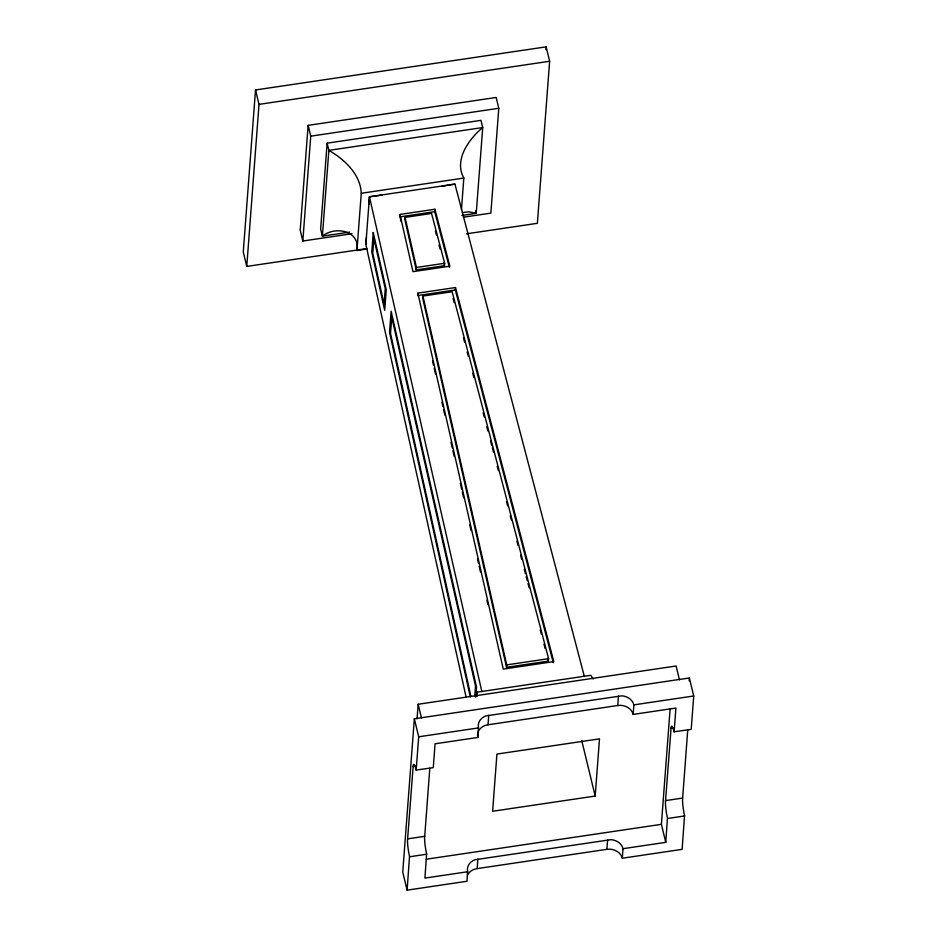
<?xml version="1.0" encoding="UTF-8"?>
<svg xmlns="http://www.w3.org/2000/svg" width="937" height="937" viewBox="0 0 937 937"><rect width="100%" height="100%" fill="white"/><g stroke="black" fill="none" stroke-linecap="round" stroke-linejoin="round"><path stroke-width="1.41" d="M367.058 248.973L356.95 250.472C360.429 230.525 335.024 225.723 322.375 236.159L320.641 228.956L327.13 143.162L480.974 120.346L482.719 127.549L476.23 213.331L461.847 215.463M407.103 890.15L402.746 872.136L414.341 718.784L689.374 677.978L693.731 695.992L633.88 704.87A13.095 10.963 4.3 0 0 621.77 695.828L485.975 715.891A13.095 10.963 4.3 0 0 478.444 727.487L477.87 737.442L435.073 743.791L433.269 767.626L416.157 770.073A13.095 1.874 81.6 0 0 413.24 765.049L407.49 840.676A13.095 1.874 81.6 0 0 409.528 856.359L407.103 890.15L466.989 881.26L467.563 871.316A13.095 10.963 4.3 0 1 475.094 859.721L610.889 839.657A13.095 10.963 4.3 0 1 623 848.606L622.285 858.222L682.136 849.344L684.549 815.553A13.095 1.874 81.6 0 1 682.523 799.87L687.723 730.052M429.79 768.317L424.59 838.146A13.095 1.874 81.6 0 0 426.616 853.818L424.918 878.086L467.715 871.738M693.731 695.992L691.201 729.361L674.09 731.797A13.095 1.874 81.6 0 0 671.173 726.784L665.434 802.412A13.095 1.874 81.6 0 0 667.46 818.095L665.762 842.351L623.011 848.688M477.097 696.203L477.284 692.138L590.732 675.308L593.262 678.974M368.955 204.079L369.447 196.782L454.925 184.097L584.313 676.315M400.755 221.062L399.97 214.432L434.897 209.256L449.865 266.19L412.971 271.66L399.97 214.432M405.065 217.372L404.889 219.808L416.274 269.891L444.489 265.698L444.653 263.262L431.559 213.449L405.065 217.372L416.438 267.455L416.274 269.891M417.855 293.129L417.679 295.553L455.312 289.978L455.476 287.542L417.855 293.129L503.263 669.1L553.802 661.604L455.476 287.542M422.938 296.069L422.774 298.505L506.554 667.32L548.426 661.112L548.59 658.676L452.138 291.735L422.938 296.069L506.718 664.883L506.554 667.32M449.327 267.232L434.733 211.692L434.897 209.256M466.521 233.817L537.37 223.311L549.632 61.256L546.142 46.85L255.52 89.964L243.269 252.018L246.759 266.424L365.313 248.832M246.759 266.424L259.01 104.37L255.52 89.964M463.382 217.208L490.859 213.132L498.789 108.27L496.177 97.46L308.132 125.359L300.203 230.221L302.815 241.02L351.996 233.723M302.815 241.02L310.744 136.17L308.132 125.359M356.95 250.472L361.272 193.28C360.476 174.223 344.418 159.349 328.864 150.365L327.13 143.162M466.146 697.28L365.852 244.44L369.459 196.782M417.07 718.796L418.171 704.261L676.104 665.996L679.454 679.852M416.18 770.155L418.698 736.787L414.341 718.784M461.461 209.525L463.838 178.065C453.684 159.969 468.91 138.992 482.719 127.549L328.864 150.365L322.375 236.159L349.7 232.107M474.766 696.226L475.539 686.013L391.76 317.186L390.518 333.467L470.924 696.496M475.785 697.069L476.535 687.208L391.127 311.225L389.534 332.213L470.304 696.87M477.062 695.02L477.284 692.138M467.516 875.217A13.095 10.963 4.3 0 1 474.368 869.255L477.156 868.611L477.87 859.077M477.87 737.442L477.718 737.021A13.095 10.963 4.3 0 1 485.249 725.425L488.025 724.781L488.751 715.247M545.92 49.743L546.142 46.85M595.182 796.052L599.504 738.848L496.938 754.074L492.604 811.266L595.182 796.052L581.76 740.593M477.156 868.611L606.871 849.332L607.586 839.798M488.025 724.781L617.741 705.502L618.467 695.968M674.113 731.891L675.917 708.056L633.166 714.404L633.88 704.87M665.762 842.351L661.405 824.337L670.119 709.016M689.152 680.871L689.374 677.978M365.852 244.44L366.426 237.448M462.421 212.594L468.617 211.785L476.23 213.331L475.645 210.93M442.147 186.158L454.925 184.097M259.01 104.37L549.632 61.256M310.744 136.17L498.789 108.27M361.272 193.28L463.838 178.065M399.806 216.869L434.733 211.692M416.438 267.455L444.653 263.262M506.718 664.883L548.59 658.676M418.698 736.787L478.584 727.908M413.018 766.513L415.876 766.079M670.962 728.236L673.808 727.815M407.56 838.873L424.66 836.343M665.493 800.608L682.593 798.078M409.621 856.758L426.722 854.216M667.566 818.493L684.654 815.951M426.323 859.217L661.405 824.337M382.308 195.037L369.447 196.782L481.841 691.518M617.741 705.502L621.044 705.362A13.095 10.963 4.3 0 1 633.154 714.31L633.166 714.404M606.871 849.332L610.174 849.191A13.095 10.963 4.3 0 1 622.273 858.14L622.285 858.222M455.312 289.978L553.263 662.623M435.389 231.099L436.478 235.257M439.031 244.944L440.121 249.09M443.763 262.934L444.489 265.698M453.086 298.399L454.199 302.639M463.475 337.917L464.588 342.157M467.176 352.031L468.289 356.271M472.74 373.207L473.853 377.435M483.129 412.713L484.242 416.953M486.842 426.827L487.954 431.067M490.555 440.94L491.667 445.18M492.405 448.003L493.518 452.231M497.231 466.345L498.343 470.585M506.507 501.635L507.62 505.863M510.22 515.748L511.333 519.976M516.896 541.153L518.009 545.381M520.597 555.266L521.71 559.494M524.31 569.38L525.423 573.608M526.172 576.431L527.285 580.671M528.023 583.493L529.136 587.722M540.262 630.062L541.375 634.302M543.975 644.176L545.088 648.404M547.688 658.289L548.426 661.112M418.171 704.261L421.521 718.117M432.566 361.073L433.538 365.336M434.182 368.194L435.471 373.886M441.948 402.371L442.92 406.646M443.564 409.492L444.864 415.185M451.002 442.241L452.302 447.945M452.946 450.791L454.246 456.483M460.383 483.551L461.683 489.243M462.328 492.089L463.628 497.793M469.765 524.849L471.065 530.541M477.53 559.026L478.502 563.301M479.158 566.147L480.447 571.839M486.912 600.324L487.884 604.599M373.242 232.54L371.778 252.018L384.697 310.334L386.243 289.767L373.242 232.54M373.875 238.502L372.762 253.271L384.065 304.314L385.259 288.573L373.875 238.502"/></g></svg>
